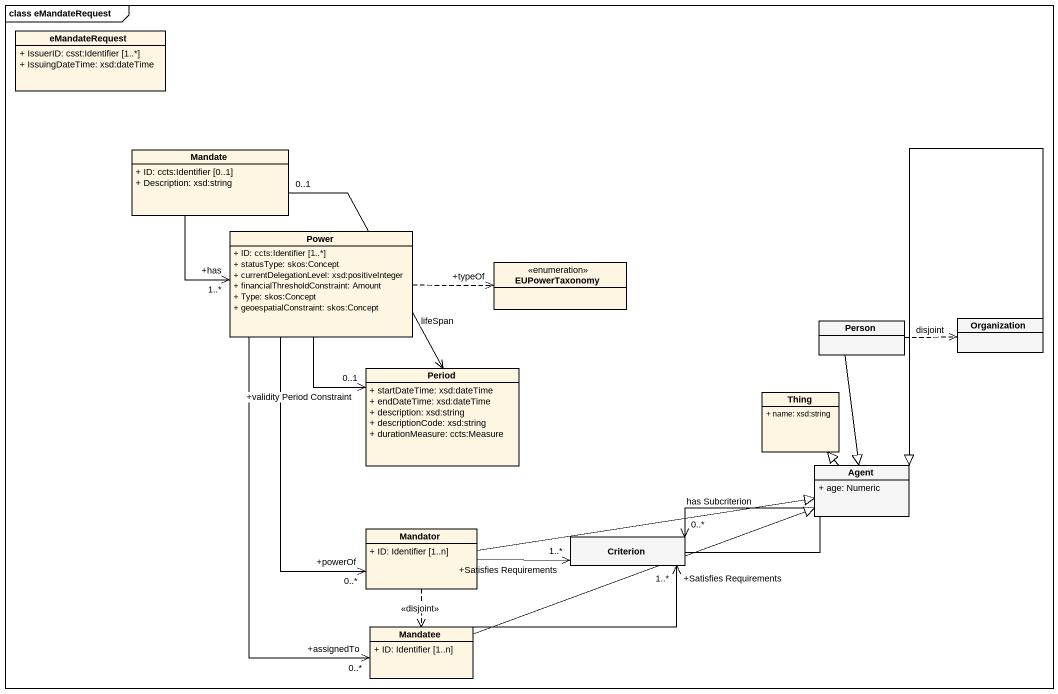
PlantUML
@startuml
mainframe class eMandateRequest
hide circle
hide empty members
skinparam classAttributeIconSize 0
class eMandateRequest {
  + IssuerID: csst:Identifier [1..*]
  + IssuingDateTime: xsd:dateTime
}
class Mandate {
  + ID: ccts:Identifier [0..1]
  + Description: xsd:string
}
class Power {
  + ID: ccts:Identifier [1..*]
  + statusType: skos:Concept
  + currentDelegationLevel: xsd:positiveInteger
  + financialThresholdConstraint: Amount
  + Type: skos:Concept
  + geoespatialConstraint: skos:Concept
}
enum EUPowerTaxonomy
class "Person" as Person_ #F5F5F5
class Organization #F5F5F5
class Period {
  + startDateTime: xsd:dateTime
  + endDateTime: xsd:dateTime
  + description: xsd:string
  + descriptionCode: xsd:string
  + durationMeasure: ccts:Measure
}
class Thing {
  + name: xsd:string
}
class "Agent" as Agent_ #F5F5F5 {
  + age: Numeric
}
class Mandator {
  + ID: Identifier [1..n]
}
class Criterion #F5F5F5
class Mandatee {
  + ID: Identifier [1..n]
}
Mandate --> "+has\n1..*" Power
Mandate "0..1" --> Period : lifeSpan
Power .right.> "+typeOf" EUPowerTaxonomy
Power --> "+validity Period Constraint\n0..1" Period
Power --> "+powerOf\n0..*" Mandator
Power --> "+assignedTo\n0..*" Mandatee
Person_ .right.> Organization : disjoint
Person_ --|> Agent_
Organization --|> Agent_
Agent_ -up-|> Thing
Mandator -right-|> Agent_
Mandator -right-> "+Satisfies Requirements\n1..*" Criterion
Mandator ..> Mandatee : <<disjoint>>
Criterion --> "0..*" Criterion : has Subcriterion
Mandatee -right-|> Agent_
Mandatee -right-> "+Satisfies Requirements\n1..*" Criterion
@enduml
